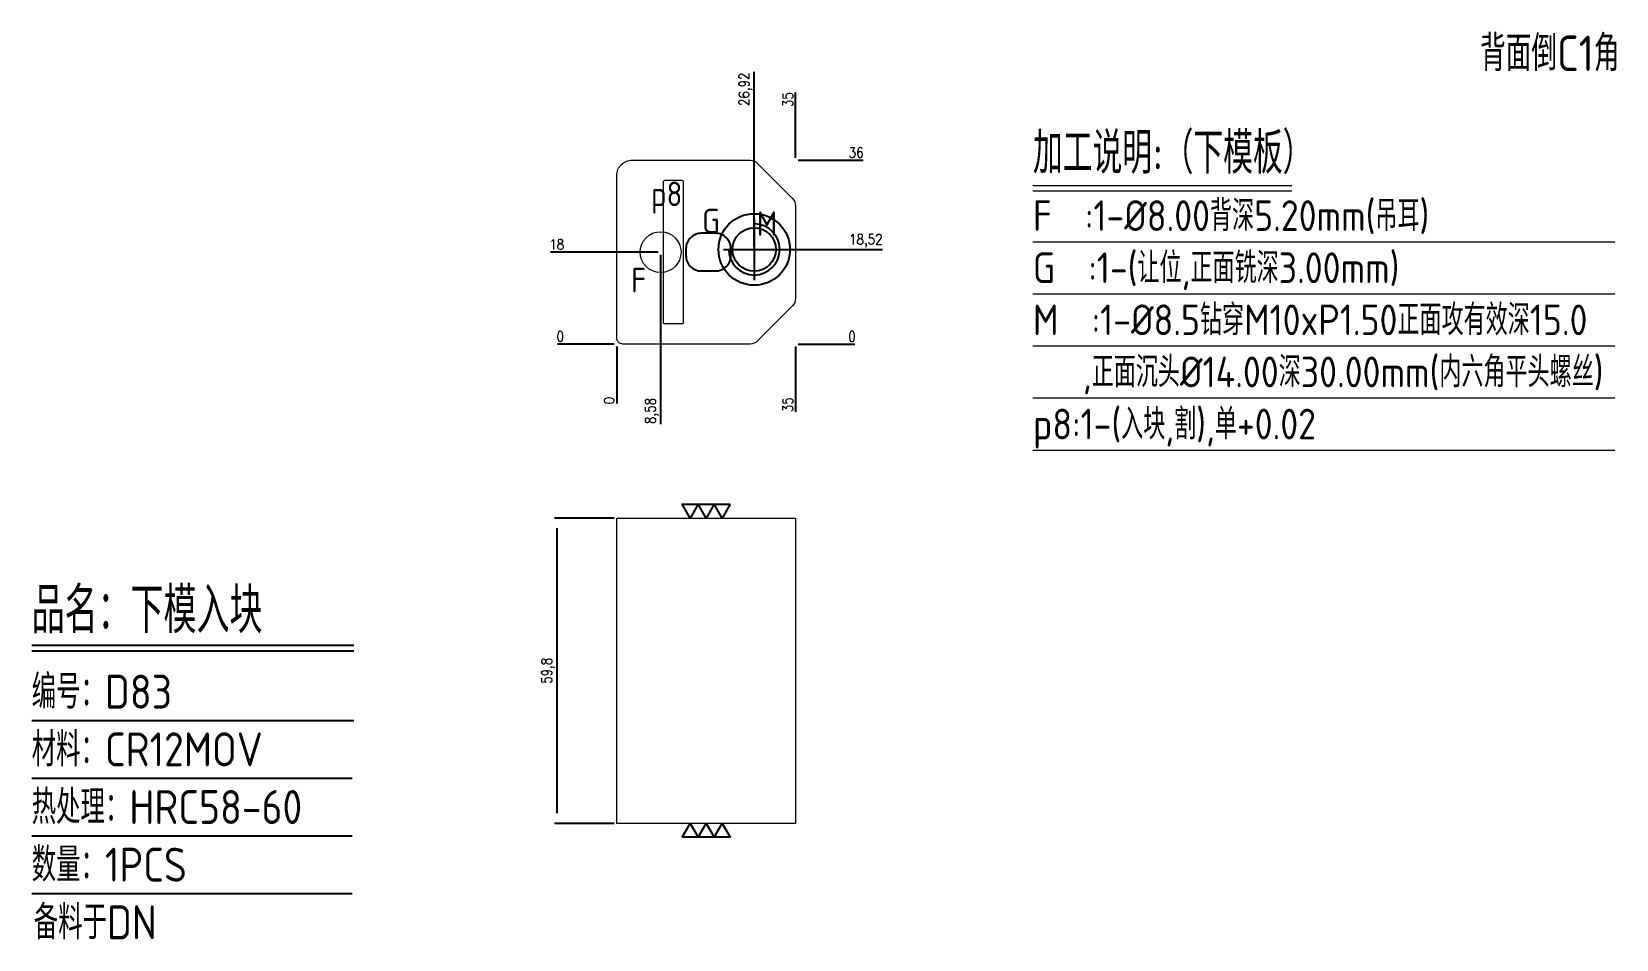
# Model space of a CAD drawing. Header units: millimetres. Extents: x 109999 to 110309, y -3027 to -2849.
import ezdxf
from ezdxf.enums import TextEntityAlignment as Align

# ---------------------------------------------------------------- set-up
doc = ezdxf.new("R2010")
doc.units = ezdxf.units.MM
doc.linetypes.add('CENTER', pattern=[0])
doc.linetypes.add('DASHED', pattern=[0])
for name, color, linetype in [('DIE_P', 2, 'Continuous'), ('DIM', 4, 'Continuous'), ('TEXT', 4, 'Continuous')]:
    doc.layers.add(name, color=color, linetype=linetype)
doc.styles.add('gbenor', font='gbenor.shx', dxfattribs={"bigfont": 'gbcbig.shx'})
doc.styles.get("Standard").update_dxf_attribs({"font": 'txt.shx', "width": 0.85, "bigfont": 'ctxt.shx'})
doc.dimstyles.new('T-2-WX', dxfattribs={"dimtxt": 2, "dimasz": 2, "dimexe": 0.5, "dimexo": 0.5, "dimgap": 0.5, "dimtad": 1, "dimtxsty": 'Standard', "dimblk": 'OPEN30', "dimcen": 0, "dimazin": 3, "dimtfac": 1, "dimtmove": 0, "dimatfit": 3, "dimldrblk": 'OPEN30', "dimlwd": -1, "dimlwe": -1})

# ---------------------------------------------------------------- blocks, each defined once
blk = doc.blocks.new('*D7579')
at = {"layer": 'Defpoints', "color": 0}
for p in [(110113.15, -2910.56), (110148.15, -2910.56), (110158.15, -2910.56)]:
    blk.add_point(p, dxfattribs=at)
at = {"layer": 'DIM', "color": 0}
blk.add_line((110148.65, -2910.56), (110159.78, -2910.56), dxfattribs=at)
at = {"layer": 'DIM', "color": 0, "insert": (110159.21, -2909.06), "char_height": 2, "attachment_point": 5}
blk.add_mtext('0', dxfattribs=at)
blk = doc.blocks.new('_Open30')
blk = doc.blocks.new('*D7580')
at = {"layer": 'Defpoints', "color": 0}
for p in [(110140.07, -2892.03), (110158.15, -2892.03), (110113.15, -2910.56)]:
    blk.add_point(p, dxfattribs=at)
at = {"layer": 'DIM', "color": 0}
for p, q in [((110140.57, -2892.03), (110150.15, -2892.03)), ((110150.15, -2892.03), (110154.15, -2892.03)), ((110154.15, -2892.03), (110165.2, -2892.03))]:
    blk.add_line(p, q, dxfattribs=at)
at = {"layer": 'DIM', "color": 0, "insert": (110161.92, -2890.34), "char_height": 2, "attachment_point": 5}
blk.add_mtext('18,52', dxfattribs=at)
blk = doc.blocks.new('*D7581')
at = {"layer": 'Defpoints', "color": 0}
for p in [(110148.15, -2874.56), (110158.15, -2874.56), (110113.15, -2910.56)]:
    blk.add_point(p, dxfattribs=at)
at = {"layer": 'DIM', "color": 0}
for p, q in [((110148.65, -2874.56), (110152.15, -2874.56)), ((110152.15, -2874.56), (110154.15, -2874.56)), ((110154.15, -2874.56), (110161.4, -2874.56))]:
    blk.add_line(p, q, dxfattribs=at)
at = {"layer": 'DIM', "color": 0, "insert": (110160.02, -2873.06), "char_height": 2, "attachment_point": 5}
blk.add_mtext('36', dxfattribs=at)
blk = doc.blocks.new('*D7582')
at = {"layer": 'Defpoints', "color": 0}
for p in [(110103.15, -2910.56), (110113.15, -2910.56), (110113.15, -2910.56)]:
    blk.add_point(p, dxfattribs=at)
at = {"layer": 'DIM', "color": 0}
blk.add_line((110112.65, -2910.56), (110101.51, -2910.56), dxfattribs=at)
at = {"layer": 'DIM', "color": 0, "insert": (110102.08, -2909.06), "char_height": 2, "attachment_point": 5}
blk.add_mtext('0', dxfattribs=at)
blk = doc.blocks.new('*D7583')
at = {"layer": 'Defpoints', "color": 0}
for p in [(110103.15, -2892.56), (110121.73, -2892.56), (110113.15, -2910.56)]:
    blk.add_point(p, dxfattribs=at)
at = {"layer": 'DIM', "color": 0}
for p, q in [((110107.15, -2892.56), (110100.14, -2892.56)), ((110111.15, -2892.56), (110107.15, -2892.56)), ((110121.23, -2892.56), (110111.15, -2892.56))]:
    blk.add_line(p, q, dxfattribs=at)
at = {"layer": 'DIM', "color": 0, "insert": (110101.39, -2891.06), "char_height": 2, "attachment_point": 5}
blk.add_mtext('18', dxfattribs=at)
blk = doc.blocks.new('*D7584')
at = {"layer": 'Defpoints', "color": 0}
for p in [(110113.15, -2910.56), (110148.15, -2910.56), (110148.15, -2920.56)]:
    blk.add_point(p, dxfattribs=at)
at = {"layer": 'DIM', "color": 0}
for p, q in [((110148.15, -2911.06), (110148.15, -2914.56)), ((110148.15, -2914.56), (110148.15, -2916.56)), ((110148.15, -2916.56), (110148.15, -2923.81))]:
    blk.add_line(p, q, dxfattribs=at)
at = {"layer": 'DIM', "color": 0, "insert": (110146.65, -2922.43), "char_height": 2, "attachment_point": 5, "rotation": 90}
blk.add_mtext('35', dxfattribs=at)
blk = doc.blocks.new('*D7585')
at = {"layer": 'Defpoints', "color": 0}
for p in [(110121.73, -2892.56), (110113.15, -2910.56), (110121.73, -2920.56)]:
    blk.add_point(p, dxfattribs=at)
at = {"layer": 'DIM', "color": 0}
for p, q in [((110121.73, -2893.06), (110121.73, -2912.56)), ((110121.73, -2912.56), (110121.73, -2916.56)), ((110121.73, -2916.56), (110121.73, -2926.24))]:
    blk.add_line(p, q, dxfattribs=at)
at = {"layer": 'DIM', "color": 0, "insert": (110120.04, -2923.65), "char_height": 2, "attachment_point": 5, "rotation": 90}
blk.add_mtext('8,58', dxfattribs=at)
blk = doc.blocks.new('*D7586')
at = {"layer": 'Defpoints', "color": 0}
for p in [(110113.15, -2910.56), (110113.15, -2910.56), (110113.15, -2920.56)]:
    blk.add_point(p, dxfattribs=at)
at = {"layer": 'DIM', "color": 0}
blk.add_line((110113.15, -2911.06), (110113.15, -2922.19), dxfattribs=at)
at = {"layer": 'DIM', "color": 0, "insert": (110111.65, -2921.62), "char_height": 2, "attachment_point": 5, "rotation": 90}
blk.add_mtext('0', dxfattribs=at)
blk = doc.blocks.new('*D7587')
at = {"layer": 'Defpoints', "color": 0}
for p in [(110148.15, -2864.56), (110148.15, -2874.56), (110113.15, -2910.56)]:
    blk.add_point(p, dxfattribs=at)
at = {"layer": 'DIM', "color": 0}
for p, q in [((110148.15, -2868.56), (110148.15, -2861.3)), ((110148.15, -2870.56), (110148.15, -2868.56)), ((110148.15, -2874.06), (110148.15, -2870.56))]:
    blk.add_line(p, q, dxfattribs=at)
at = {"layer": 'DIM', "color": 0, "insert": (110146.65, -2862.68), "char_height": 2, "attachment_point": 5, "rotation": 90}
blk.add_mtext('35', dxfattribs=at)
blk = doc.blocks.new('*D7588')
at = {"layer": 'Defpoints', "color": 0}
for p in [(110140.07, -2864.56), (110140.07, -2892.03), (110113.15, -2910.56)]:
    blk.add_point(p, dxfattribs=at)
at = {"layer": 'DIM', "color": 0}
for p, q in [((110140.07, -2868.56), (110140.07, -2857.26)), ((110140.07, -2872.56), (110140.07, -2868.56)), ((110140.07, -2891.53), (110140.07, -2872.56))]:
    blk.add_line(p, q, dxfattribs=at)
at = {"layer": 'DIM', "color": 0, "insert": (110138.38, -2860.66), "char_height": 2, "attachment_point": 5, "rotation": 90}
blk.add_mtext('26,92', dxfattribs=at)
blk = doc.blocks.new('*D7589')
at = {"layer": 'Defpoints', "color": 0}
for p in [(110113.15, -2944.62), (110101.43, -3004.42), (110113.15, -3004.42)]:
    blk.add_point(p, dxfattribs=at)
at = {"layer": 'DIM', "color": 0}
for p, q in [((110112.65, -2944.62), (110100.93, -2944.62)), ((110101.43, -2946.62), (110101.43, -3002.42)), ((110112.65, -3004.42), (110100.93, -3004.42))]:
    blk.add_line(p, q, dxfattribs=at)
at = {"layer": 'DIM', "color": 0, "insert": (110099.74, -2974.52), "char_height": 2, "attachment_point": 5, "rotation": 90}
blk.add_mtext('59,8', dxfattribs=at)

msp = doc.modelspace()

# ---------------------------------------------------------------- linework, layer by layer
at = {"layer": 'DIE_P', "linetype": 'CENTER'}
for p, q in [((110140.066, -2886.032), (110140.066, -2898.032)), ((110134.066, -2892.032), (110146.066, -2892.032))]:
    msp.add_line(p, q, dxfattribs=at)
at = {"layer": 'DIE_P', "linetype": 'Continuous', "lineweight": 15}
msp.add_lwpolyline([(110148.146, -2883.464), (110148.146, -2901.647, -0.1989124), (110147.56, -2903.061), (110140.652, -2909.97, -0.1989124), (110139.237, -2910.555), (110114.346, -2910.555, -0.4142136), (110113.146, -2909.355), (110113.146, -2877.555, -0.4142136), (110116.146, -2874.555), (110139.237, -2874.555, -0.1989124), (110140.652, -2875.141), (110147.56, -2882.05, -0.1989124)], format="xyb", close=True, dxfattribs=at)
at = {"layer": 'DIE_P', "color": 1, "linetype": 'Continuous', "lineweight": 15}
msp.add_lwpolyline([(110122.526, -2878.555, 0.4142136), (110122.226, -2878.855), (110122.226, -2906.255, 0.4142136), (110122.526, -2906.555), (110125.926, -2906.555, 0.4142136), (110126.226, -2906.255), (110126.226, -2878.855, 0.4142136), (110125.926, -2878.555)], format="xyb", close=True, dxfattribs=at)
at = {"layer": 'DIE_P', "color": 94, "linetype": 'Continuous'}
msp.add_lwpolyline([(110135.496, -2893.245), (110135.496, -2891.86, 0.4142136), (110132.496, -2888.86), (110129.69, -2888.86, 0.4142136), (110126.69, -2891.86), (110126.69, -2893.245, 0.4142136), (110129.69, -2896.245), (110132.496, -2896.245, 0.4142136)], format="xyb", close=True, dxfattribs=at)
at = {"layer": 'DIE_P', "color": 2, "lineweight": 15}
msp.add_lwpolyline([(110113.146, -2944.615), (110148.146, -2944.615), (110148.146, -3004.415), (110113.146, -3004.415)], close=True, dxfattribs=at)
at = {"layer": 'DIE_P', "linetype": 'Continuous'}
msp.add_circle((110140.066, -2892.032), 7, dxfattribs=at)
at = {"layer": 'DIE_P', "color": 52, "linetype": 'DASHED', "lineweight": 15}
msp.add_circle((110121.726, -2892.555), 4, dxfattribs=at)
at = {"layer": 'DIE_P'}
msp.add_circle((110140.066, -2892.032), 4.25, dxfattribs=at)
msp.add_arc((110140.066, -2892.032), 5, 180, 90, dxfattribs=at)
at = {"layer": 'DIM', "color": 4, "linetype": 'Continuous', "lineweight": 25}
for p, q in [((109998.579, -2969.487), (110061.639, -2969.487)), ((109998.579, -2970.649), (110061.639, -2970.649)), ((109998.579, -2984.263), (110061.639, -2984.263)), ((109998.579, -2995.553), (110061.365, -2995.553)), ((109998.579, -3006.843), (110061.365, -3006.843)), ((109998.579, -3018.133), (110061.365, -3018.133))]:
    msp.add_line(p, q, dxfattribs=at)
at = {"layer": 'TEXT', "color": 3, "lineweight": 5}
for p, q in [((110194.644, -2879.5), (110245.332, -2879.5)), ((110194.644, -2880.55), (110245.332, -2880.55))]:
    msp.add_line(p, q, dxfattribs=at)
at = {"layer": 'TEXT', "color": 3, "linetype": 'Continuous', "lineweight": 5}
for p, q in [((110194.644, -2890.51), (110308.612, -2890.51)), ((110194.644, -2900.71), (110308.612, -2900.71)), ((110194.644, -2910.91), (110308.612, -2910.91)), ((110194.644, -2921.11), (110308.612, -2921.11)), ((110194.644, -2931.31), (110308.612, -2931.31))]:
    msp.add_line(p, q, dxfattribs=at)
at = {"layer": 'TEXT'}
for points in [[(110135.322, -2941.915), (110133.764, -2944.615), (110132.205, -2941.915), (110130.646, -2944.615), (110129.087, -2941.915), (110127.528, -2944.615), (110125.969, -2941.915), (110135.322, -2941.915)], [(110125.969, -3007.115), (110127.528, -3004.415), (110129.087, -3007.115), (110130.646, -3004.415), (110132.205, -3007.115), (110133.764, -3004.415), (110135.322, -3007.115), (110125.969, -3007.115)]]:
    msp.add_lwpolyline(points, close=True, dxfattribs=at)

# ---------------------------------------------------------------- texts
at = {"layer": 'DIM', "color": 3, "linetype": 'Continuous', "lineweight": 25, "style": 'gbenor'}
for s, height, p in [('品名：下模入块', 8.9655, (109998.579, -2967.163)), ('编号：D83', 6.6411, (109998.579, -2981.939)), ('材料：CR12MOV', 6.6411, (109998.579, -2993.229)), ('热处理：HRC58-60', 6.64111, (109998.579, -3004.519)), ('数量：1PCS', 6.6411, (109998.579, -3015.809)), ('备料于DN', 6.6411, (109998.983, -3027.099))]:
    msp.add_text(s, height=height, dxfattribs=at).set_placement(p)
at = {"layer": 'TEXT', "color": 4, "lineweight": 5, "style": 'gbenor'}
for s, height, p in [('背面倒C1角', 6.9635, (110282.216, -2857.106)), ('加工说明:（下模板）', 8.1, (110194.644, -2877.19)), ('F  :1-%%c8.00背深5.20mm(吊耳)', 6, (110194.644, -2888.41)), ('G  :1-(让位,正面铣深3.00mm)', 6, (110194.644, -2898.61)), ('M  :1-%%C8.5钻穿M10xP1.50正面攻有效深15.0', 6, (110194.644, -2908.81)), ('   ,正面沉头%%c14.00深30.00mm(内六角平头螺丝)', 6, (110194.644, -2919.01))]:
    msp.add_text(s, height=height, dxfattribs=at).set_placement(p)
at = {"layer": 'TEXT', "color": 4, "style": 'gbenor'}
for s, p in [('p8', (110122.925, -2881.147)), ('G', (110131.6, -2886.464)), ('M', (110142.567, -2886.962)), ('F', (110117.433, -2898.04))]:
    msp.add_text(s, height=4.8, dxfattribs=at).set_placement(p, align=Align.MIDDLE_CENTER)
at = {"layer": 'TEXT', "color": 1, "lineweight": 5, "style": 'gbenor'}
msp.add_text('p8:1-(入块,割),单+0.02', height=6, dxfattribs=at).set_placement((110194.644, -2929.21))

# ---------------------------------------------------------------- dimensions: what is measured, and where the dimension line sits
at = {"layer": 'DIM'}
for feature_location, offset, dtype, origin, picture, middle in [((110140.066, -2892.032), (0, 27.477), 1, (110113.146, -2910.555), '*D7588', (110138.375, -2860.655)), ((110148.146, -2874.555), (0, 10), 1, (110113.146, -2910.555), '*D7587', (110146.646, -2862.679)), ((110148.146, -2874.555), (10, 0), 0, (110113.146, -2910.555), '*D7581', (110160.022, -2873.055)), ((110121.726, -2892.555), (-18.58, 0), 0, (110113.146, -2910.555), '*D7583', (110101.391, -2891.055)), ((110140.066, -2892.032), (18.08, 0), 0, (110113.146, -2910.555), '*D7580', (110161.924, -2890.342)), ((110121.726, -2892.555), (0, -28), 1, (110113.146, -2910.555), '*D7585', (110120.035, -2923.646)), ((110113.145919543, -2910.555379378), (-10, 0), 0, (110113.145919543, -2910.555379378), '*D7582', (110102.079252876, -2909.055379378)), ((110113.145919543, -2910.555379378), (0, -10), 1, (110113.145919543, -2910.555379378), '*D7586', (110111.645919543, -2921.622046044)), ((110148.145919563, -2910.555379378), (10, 0), 0, (110113.145919543, -2910.555379378), '*D7579', (110159.212586229, -2909.055379378)), ((110148.146, -2910.555), (0, -10), 1, (110113.146, -2910.555), '*D7584', (110146.646, -2922.432))]:
    dim = msp.add_ordinate_dim(feature_location=feature_location, offset=offset, dtype=dtype, origin=origin, dimstyle='T-2-WX', dxfattribs=at)
    dim.commit()
    dim.dimension.update_dxf_attribs({"geometry": picture, "text_midpoint": middle})
dim = msp.add_linear_dim(base=(110101.432, -3004.415), p1=(110113.146, -2944.615), p2=(110113.146, -3004.415), angle=90, dimstyle='T-2-WX', dxfattribs=at)
dim.commit()
dim.dimension.update_dxf_attribs({"geometry": '*D7589', "text_midpoint": (110099.741, -2974.515)})

doc.saveas('drawing.dxf')
